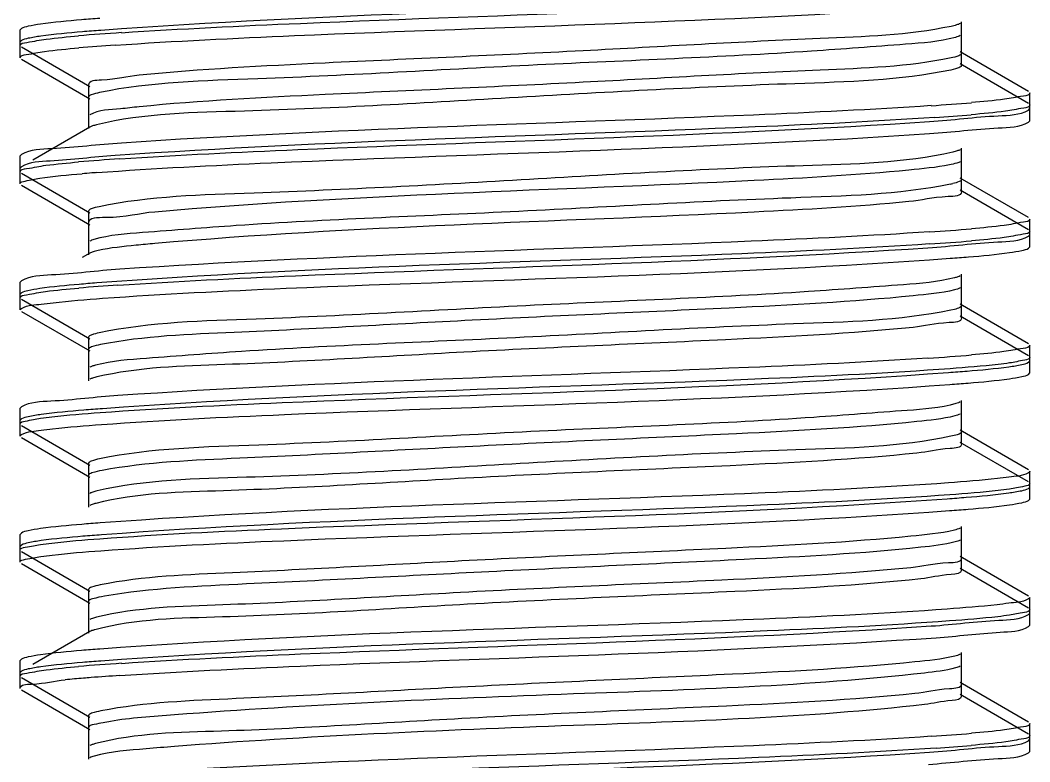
# Model space of a CAD drawing. Extents: x 4995099 to 5303443, y 4627657 to 4889583.
# Drawn here: x 5045817.6 to 5046055.8, y 4737716 to 4737891 of the extents above; entities that cross this region are included whole.
import ezdxf

# ---------------------------------------------------------------- set-up
doc = ezdxf.new("R2010")
doc.units = 0
doc.header["$LTSCALE"] = 1000
doc.header["$MEASUREMENT"] = 0
doc.layers.get('0').update_dxf_attribs({"color": 4, "linetype": 'CONTINUOUS'})

msp = doc.modelspace()

# ---------------------------------------------------------------- linework, layer by layer
at = {"linetype": 'Continuous'}
for p, q in [((5046039.66, 4737883.12), (5046039.66, 4737890.56)), ((5045817.93, 4737889.03), (5045817.64, 4737888.7)), ((5045817.64, 4737884.98), (5045817.64, 4737888.7)), ((5045817.64, 4737884.98), (5045817.64, 4737888.7)), ((5046039.66, 4737880.27), (5046039.66, 4737887.71)), ((5045817.93, 4737886.18), (5045817.64, 4737885.85)), ((5045817.64, 4737882.13), (5045817.64, 4737885.85)), ((5045817.64, 4737882.13), (5045817.64, 4737885.85)), ((5045817.93, 4737884.66), (5045834.08, 4737875.3)), ((5046055.49, 4737874.15), (5046039.34, 4737883.5)), ((5045817.93, 4737881.81), (5045834.08, 4737872.45)), ((5046055.49, 4737871.3), (5046039.34, 4737880.65)), ((5046038.21, 4737879.48), (5046037.14, 4737879.22)), ((5045833.76, 4737875.68), (5045833.76, 4737868.24)), ((5046055.77, 4737870.1), (5046055.77, 4737873.82)), ((5046055.77, 4737870.1), (5046055.77, 4737873.82)), ((5045833.76, 4737872.83), (5045833.76, 4737865.39)), ((5046055.77, 4737867.25), (5046055.77, 4737870.97)), ((5046055.77, 4737867.25), (5046055.77, 4737870.97)), ((5046055.49, 4737869.77), (5046055.77, 4737870.1)), ((5046055.49, 4737866.92), (5046055.77, 4737867.25)), ((5045834.08, 4737865.77), (5045820.64, 4737857.98)), ((5045817.93, 4737859.26), (5045817.64, 4737858.94)), ((5046039.66, 4737853.36), (5046039.66, 4737860.8)), ((5045817.64, 4737855.22), (5045817.64, 4737858.94)), ((5045817.64, 4737855.22), (5045817.64, 4737858.94)), ((5046039.66, 4737850.51), (5046039.66, 4737857.95)), ((5045817.93, 4737856.41), (5045817.64, 4737856.09)), ((5045817.64, 4737852.37), (5045817.64, 4737856.09)), ((5045817.64, 4737852.37), (5045817.64, 4737856.09)), ((5045817.93, 4737854.89), (5045834.08, 4737845.54)), ((5045817.93, 4737852.04), (5045834.08, 4737842.69)), ((5046055.49, 4737844.38), (5046039.34, 4737853.73)), ((5046055.49, 4737841.53), (5046039.34, 4737850.88)), ((5045833.76, 4737845.91), (5045833.76, 4737838.47)), ((5045833.76, 4737843.07), (5045833.76, 4737835.62)), ((5046055.77, 4737840.33), (5046055.77, 4737844.05)), ((5046055.77, 4737840.33), (5046055.77, 4737844.05)), ((5046055.49, 4737840.01), (5046055.77, 4737840.33)), ((5046055.77, 4737837.48), (5046055.77, 4737841.2)), ((5046055.77, 4737837.48), (5046055.77, 4737841.2)), ((5045834.08, 4737836), (5045832.25, 4737834.94)), ((5046055.49, 4737837.16), (5046055.77, 4737837.48)), ((5046039.66, 4737823.59), (5046039.66, 4737831.03)), ((5045817.93, 4737829.5), (5045817.64, 4737829.17)), ((5045817.64, 4737825.45), (5045817.64, 4737829.17)), ((5045817.64, 4737825.45), (5045817.64, 4737829.17)), ((5046039.66, 4737820.74), (5046039.66, 4737828.18)), ((5045817.93, 4737826.65), (5045817.64, 4737826.32)), ((5045817.64, 4737822.6), (5045817.64, 4737826.32)), ((5045817.64, 4737822.6), (5045817.64, 4737826.32)), ((5045817.93, 4737825.12), (5045834.08, 4737815.77)), ((5046055.49, 4737814.61), (5046039.34, 4737823.97)), ((5045817.93, 4737822.27), (5045834.08, 4737812.92)), ((5046038.01, 4737822.74), (5046037.11, 4737822.53)), ((5046055.49, 4737811.76), (5046039.34, 4737821.12)), ((5045833.76, 4737816.15), (5045833.76, 4737808.71)), ((5046055.77, 4737810.57), (5046055.77, 4737814.29)), ((5046055.77, 4737810.57), (5046055.77, 4737814.29)), ((5045833.76, 4737813.3), (5045833.76, 4737805.86)), ((5046055.77, 4737807.72), (5046055.77, 4737811.44)), ((5046055.77, 4737807.72), (5046055.77, 4737811.44)), ((5046055.49, 4737810.24), (5046055.77, 4737810.57)), ((5046055.49, 4737807.39), (5046055.77, 4737807.72)), ((5045817.93, 4737799.73), (5045817.64, 4737799.4)), ((5046039.66, 4737793.82), (5046039.66, 4737801.26)), ((5045817.64, 4737795.68), (5045817.64, 4737799.4)), ((5045817.64, 4737795.68), (5045817.64, 4737799.4)), ((5046039.66, 4737790.97), (5046039.66, 4737798.42)), ((5045817.93, 4737796.88), (5045817.64, 4737796.56)), ((5045817.64, 4737792.84), (5045817.64, 4737796.56)), ((5045817.64, 4737792.84), (5045817.64, 4737796.56)), ((5045817.93, 4737795.36), (5045834.08, 4737786)), ((5045817.93, 4737792.51), (5045834.08, 4737783.16)), ((5046038.36, 4737793.07), (5046037.16, 4737792.78)), ((5046055.49, 4737784.85), (5046039.34, 4737794.2)), ((5046055.49, 4737782), (5046039.34, 4737791.35)), ((5045833.76, 4737786.38), (5045833.76, 4737778.94)), ((5045833.76, 4737783.53), (5045833.76, 4737776.09)), ((5046055.77, 4737780.8), (5046055.77, 4737784.52)), ((5046055.77, 4737780.8), (5046055.77, 4737784.52)), ((5046055.49, 4737780.47), (5046055.77, 4737780.8)), ((5046055.77, 4737777.95), (5046055.77, 4737781.67)), ((5046055.77, 4737777.95), (5046055.77, 4737781.67)), ((5046055.49, 4737777.63), (5046055.77, 4737777.95)), ((5046039.66, 4737764.06), (5046039.66, 4737771.5)), ((5045817.93, 4737769.96), (5045817.64, 4737769.64)), ((5045817.64, 4737765.92), (5045817.64, 4737769.64)), ((5045817.64, 4737765.92), (5045817.64, 4737769.64)), ((5046039.66, 4737761.21), (5046039.66, 4737768.65)), ((5045817.93, 4737767.12), (5045817.64, 4737766.79)), ((5045817.64, 4737763.07), (5045817.64, 4737766.79)), ((5045817.64, 4737763.07), (5045817.64, 4737766.79)), ((5045817.93, 4737765.59), (5045834.08, 4737756.24)), ((5046055.49, 4737755.08), (5046039.34, 4737764.43)), ((5045817.93, 4737762.74), (5045834.08, 4737753.39)), ((5046055.49, 4737752.23), (5046039.34, 4737761.59)), ((5045833.76, 4737756.62), (5045833.76, 4737749.17)), ((5046055.77, 4737751.03), (5046055.77, 4737754.76)), ((5046055.77, 4737751.03), (5046055.77, 4737754.76)), ((5045833.76, 4737753.77), (5045833.76, 4737746.33)), ((5046055.77, 4737748.19), (5046055.77, 4737751.91)), ((5046055.77, 4737748.19), (5046055.77, 4737751.91)), ((5046055.49, 4737750.71), (5046055.77, 4737751.03)), ((5046055.49, 4737747.86), (5046055.77, 4737748.19)), ((5045834.08, 4737746.7), (5045820.64, 4737738.92)), ((5045817.93, 4737740.2), (5045817.64, 4737739.87)), ((5046039.66, 4737734.29), (5046039.66, 4737741.73)), ((5045817.64, 4737736.15), (5045817.64, 4737739.87)), ((5045817.64, 4737736.15), (5045817.64, 4737739.87)), ((5046039.66, 4737731.44), (5046039.66, 4737738.88)), ((5045817.93, 4737737.35), (5045817.64, 4737737.02)), ((5045817.64, 4737733.3), (5045817.64, 4737737.02)), ((5045817.64, 4737733.3), (5045817.64, 4737737.02)), ((5045817.93, 4737735.83), (5045834.08, 4737726.47)), ((5045817.93, 4737732.98), (5045834.08, 4737723.62)), ((5046055.49, 4737725.32), (5046039.34, 4737734.67)), ((5046055.49, 4737722.47), (5046039.34, 4737731.82)), ((5045833.76, 4737726.85), (5045833.76, 4737719.41)), ((5045833.76, 4737724), (5045833.76, 4737716.56)), ((5046055.77, 4737721.27), (5046055.77, 4737724.99)), ((5046055.77, 4737721.27), (5046055.77, 4737724.99)), ((5046055.49, 4737720.94), (5046055.77, 4737721.27)), ((5046055.77, 4737718.42), (5046055.77, 4737722.14)), ((5046055.77, 4737718.42), (5046055.77, 4737722.14)), ((5046055.49, 4737718.09), (5046055.77, 4737718.42))]:
    msp.add_line(p, q, dxfattribs=at)
for centre, radius, start, end in [((5045876.2, 4737353.61), 535.55, 93.7138, 94.7991), ((5045874.19, 4737376.1), 510.13, 93.8416, 94.804), ((5045998.04, 4738394.85), 525.18, 273.7655, 274.8009), ((5045999.2, 4738377.42), 510.55, 273.8398, 274.8035), ((5045875.68, 4737330.32), 529.05, 93.7464, 94.7999), ((5045867.29, 4737431.85), 424.34, 94.4273, 94.7392), ((5045872.97, 4737358.92), 497.49, 94.2964, 94.4317), ((5046032.44, 4737874.8), 22.98, 281.5273, 283.0317), ((5045997.52, 4738371.59), 531.7, 273.7325, 274.8002), ((5045997.54, 4738368.61), 531.57, 273.7327, 274.7996), ((5045875.15, 4737307.29), 522.29, 93.7807, 94.8008), ((5045997.04, 4738347.98), 537.88, 273.7014, 274.7995), ((5045876.21, 4737204.57), 535.76, 93.7128, 94.7991), ((5045857.51, 4737429.65), 307.06, 94.6576, 95.467), ((5045867.86, 4737305.36), 431.78, 94.4503, 94.6873), ((5045881.49, 4737127), 610.66, 93.79277, 94.42653), ((5045998.06, 4738245.81), 524.96, 273.7666, 274.8009), ((5045999.56, 4738223.96), 505.9, 273.8647, 274.8037)]:
    msp.add_arc(centre, radius, start, end, dxfattribs=at)
for points, knots in [([(5046036.86, 4737898.03), (5046022.53, 4737896.98), (5045955.79, 4737893.72), (5045888.96, 4737892.41), (5045836.66, 4737888.57)], [0, 0, 0, 0, 0.215154, 1, 1, 1, 1]), ([(5045841.51, 4737888.03), (5045855.57, 4737888.96), (5045919.24, 4737892.01), (5045982.99, 4737893.53), (5046032.53, 4737896.85)], [0, 0, 0, 0, 0.221116, 1, 1, 1, 1]), ([(5045840.01, 4737885.08), (5045854.11, 4737886.05), (5045918.57, 4737889.15), (5045983.11, 4737890.64), (5046033.39, 4737894.06)], [0, 0, 0, 0, 0.219072, 1, 1, 1, 1]), ([(5045822.43, 4737890.05), (5045821.45, 4737889.91), (5045819.94, 4737889.65), (5045818.41, 4737889.3), (5045817.93, 4737889.03)], [0, 0, 0, 0, 0.642717, 1, 1, 1, 1]), ([(5045836.41, 4737891.4), (5045834.98, 4737891.29), (5045830.31, 4737890.92), (5045825.64, 4737890.51), (5045822.43, 4737890.05)], [0, 0, 0, 0, 0.307563, 1, 1, 1, 1]), ([(5046039.33, 4737890.19), (5046039.08, 4737890.04), (5046038.36, 4737889.79), (5046037.64, 4737889.62), (5046037.19, 4737889.52)], [0, 0, 0, 0, 0.394192, 1, 1, 1, 1]), ([(5045836.66, 4737888.57), (5045835.21, 4737888.46), (5045830.48, 4737888.09), (5045825.76, 4737887.67), (5045822.51, 4737887.21)], [0, 0, 0, 0, 0.30739, 1, 1, 1, 1]), ([(5046037.19, 4737889.52), (5046027.08, 4737887.38), (5045997.9, 4737886.49), (5045948.81, 4737883.49), (5045895.21, 4737881.21), (5045860.29, 4737879.42), (5045845.7, 4737877.98)], [0, 0, 0, 0, 0.161662, 0.453393, 0.770761, 1, 1, 1, 1]), ([(5045817.64, 4737884.98), (5045817.64, 4737885.55), (5045820.69, 4737885.89), (5045822.21, 4737886.31), (5045823.74, 4737886.5)], [0, 0, 0, 0, 0.270591, 1, 1, 1, 1]), ([(5045822.51, 4737887.21), (5045821.51, 4737887.07), (5045819.98, 4737886.81), (5045818.41, 4737886.46), (5045817.93, 4737886.18)], [0, 0, 0, 0, 0.643387, 1, 1, 1, 1]), ([(5046038.21, 4737886.92), (5046034.4, 4737885.87), (5046022.96, 4737885.04), (5045990.2, 4737882.48), (5045939.11, 4737880.68), (5045883.31, 4737877.18), (5045848.58, 4737876.42), (5045836.34, 4737873.9)], [0, 0, 0, 0, 0.058552, 0.168707, 0.488491, 0.814803, 1, 1, 1, 1]), ([(5046039.33, 4737887.34), (5046039.19, 4737887.25), (5046038.82, 4737887.1), (5046038.43, 4737886.98), (5046038.21, 4737886.92)], [0, 0, 0, 0, 0.421757, 1, 1, 1, 1]), ([(5045817.64, 4737882.13), (5045817.64, 4737882.67), (5045820.48, 4737883.03), (5045821.92, 4737883.42), (5045823.35, 4737883.61)], [0, 0, 0, 0, 0.271621, 1, 1, 1, 1]), ([(5046039.66, 4737883.12), (5046039.66, 4737882.85), (5046038.56, 4737882.39), (5046037.82, 4737882.21), (5046037.19, 4737882.08)], [0, 0, 0, 0, 0.296339, 1, 1, 1, 1]), ([(5046037.19, 4737882.08), (5046027.08, 4737879.94), (5045997.9, 4737879.05), (5045948.81, 4737876.05), (5045895.21, 4737873.77), (5045860.29, 4737871.98), (5045845.7, 4737870.54)], [0, 0, 0, 0, 0.161662, 0.453393, 0.770761, 1, 1, 1, 1]), ([(5046037.14, 4737879.22), (5046025.1, 4737876.7), (5045990.78, 4737875.91), (5045935.3, 4737872.85), (5045880.55, 4737869.42), (5045846.96, 4737869.06), (5045835.61, 4737866.29)], [0, 0, 0, 0, 0.182739, 0.506392, 0.826439, 1, 1, 1, 1]), ([(5046039.66, 4737880.27), (5046039.66, 4737880.09), (5046039.07, 4737879.71), (5046038.58, 4737879.58), (5046038.21, 4737879.48)], [0, 0, 0, 0, 0.317499, 1, 1, 1, 1]), ([(5045845.7, 4737877.98), (5045842.72, 4737877.69), (5045839.92, 4737876.78), (5045833.76, 4737876.76), (5045833.76, 4737875.68)], [0, 0, 0, 0, 0.73489, 1, 1, 1, 1]), ([(5045836.34, 4737873.9), (5045835.69, 4737873.76), (5045834.91, 4737873.58), (5045833.76, 4737873.11), (5045833.76, 4737872.83)], [0, 0, 0, 0, 0.705716, 1, 1, 1, 1]), ([(5046055.77, 4737873.82), (5046055.77, 4737873.26), (5046052.8, 4737872.91), (5046051.31, 4737872.5), (5046049.82, 4737872.31)], [0, 0, 0, 0, 0.270944, 1, 1, 1, 1]), ([(5046055.77, 4737870.97), (5046055.77, 4737870.43), (5046052.93, 4737870.07), (5046051.48, 4737869.68), (5046050.05, 4737869.5)], [0, 0, 0, 0, 0.271575, 1, 1, 1, 1]), ([(5045845.7, 4737870.54), (5045844.23, 4737870.4), (5045840.39, 4737869.85), (5045836.2, 4737869.85), (5045834.08, 4737868.62)], [0, 0, 0, 0, 0.376776, 1, 1, 1, 1]), ([(5046032.53, 4737870.81), (5046018.57, 4737869.87), (5045954.9, 4737866.81), (5045891.15, 4737865.28), (5045841.51, 4737861.99)], [0, 0, 0, 0, 0.219496, 1, 1, 1, 1]), ([(5046032.14, 4737867.06), (5046037.55, 4737867.42), (5046045.12, 4737868.47), (5046053.39, 4737868.57), (5046055.49, 4737869.77)], [0, 0, 0, 0, 0.691188, 1, 1, 1, 1]), ([(5045835.61, 4737866.29), (5045835.3, 4737866.21), (5045834.78, 4737866.07), (5045834.27, 4737865.88), (5045834.08, 4737865.77)], [0, 0, 0, 0, 0.591078, 1, 1, 1, 1]), ([(5046033.39, 4737868.02), (5046019.28, 4737867.06), (5045954.82, 4737863.95), (5045890.28, 4737862.47), (5045840.01, 4737859.04)], [0, 0, 0, 0, 0.219115, 1, 1, 1, 1]), ([(5045841.11, 4737858.24), (5045855.11, 4737859.18), (5045918.79, 4737862.23), (5045982.53, 4737863.76), (5046032.14, 4737867.06)], [0, 0, 0, 0, 0.220088, 1, 1, 1, 1]), ([(5046032.14, 4737864.21), (5046037.55, 4737864.57), (5046045.12, 4737865.62), (5046053.39, 4737865.72), (5046055.49, 4737866.92)], [0, 0, 0, 0, 0.691187, 1, 1, 1, 1]), ([(5045835.7, 4737855.01), (5045849.39, 4737856.04), (5045914.87, 4737859.26), (5045980.43, 4737860.77), (5046032.14, 4737864.21)], [0, 0, 0, 0, 0.209378, 1, 1, 1, 1]), ([(5045841.51, 4737861.99), (5045836.04, 4737861.63), (5045828.4, 4737860.57), (5045820.05, 4737860.48), (5045817.93, 4737859.26)], [0, 0, 0, 0, 0.691369, 1, 1, 1, 1]), ([(5045840.01, 4737859.04), (5045834.9, 4737858.69), (5045827.73, 4737857.7), (5045819.92, 4737857.56), (5045817.93, 4737856.41)], [0, 0, 0, 0, 0.690219, 1, 1, 1, 1]), ([(5046037.62, 4737859.85), (5046026.11, 4737857.18), (5045992.46, 4737856.67), (5045937.66, 4737853.34), (5045882.37, 4737850.26), (5045848.22, 4737849.47), (5045836.26, 4737846.96)], [0, 0, 0, 0, 0.175623, 0.495702, 0.818204, 1, 1, 1, 1]), ([(5046039.33, 4737860.42), (5046039.12, 4737860.3), (5046038.55, 4737860.09), (5046037.97, 4737859.93), (5046037.62, 4737859.85)], [0, 0, 0, 0, 0.403878, 1, 1, 1, 1]), ([(5045817.64, 4737855.22), (5045817.64, 4737855.78), (5045820.65, 4737856.12), (5045822.16, 4737856.54), (5045823.67, 4737856.73)], [0, 0, 0, 0, 0.270787, 1, 1, 1, 1]), ([(5046038.54, 4737857.25), (5046037.98, 4737857.07), (5046034.25, 4737856.27), (5046030.46, 4737855.91), (5046027.26, 4737855.6)], [0, 0, 0, 0, 0.153853, 1, 1, 1, 1]), ([(5046039.33, 4737857.57), (5046039.23, 4737857.51), (5046038.96, 4737857.39), (5046038.69, 4737857.3), (5046038.54, 4737857.25)], [0, 0, 0, 0, 0.435445, 1, 1, 1, 1]), ([(5046027.26, 4737855.6), (5046015.13, 4737854.43), (5045955.82, 4737851.04), (5045896.39, 4737849.8), (5045849.37, 4737845.71)], [0, 0, 0, 0, 0.20523, 1, 1, 1, 1]), ([(5045817.64, 4737852.37), (5045817.64, 4737852.81), (5045819.89, 4737853.22), (5045821.09, 4737853.52), (5045822.25, 4737853.69)], [0, 0, 0, 0, 0.275063, 1, 1, 1, 1]), ([(5046037.03, 4737852.28), (5046024.71, 4737849.76), (5045989.8, 4737848.99), (5045933.82, 4737845.47), (5045882.67, 4737843.71), (5045850.08, 4737841.09), (5045838.76, 4737840.3), (5045835.05, 4737839.22)], [0, 0, 0, 0, 0.186373, 0.513855, 0.833476, 0.942785, 1, 1, 1, 1]), ([(5046039.66, 4737853.36), (5046039.66, 4737853.12), (5046038.78, 4737852.68), (5046038.14, 4737852.53), (5046037.62, 4737852.41)], [0, 0, 0, 0, 0.303248, 1, 1, 1, 1]), ([(5046039.66, 4737850.51), (5046039.66, 4737849.39), (5046033.25, 4737849.41), (5046030.35, 4737848.46), (5046027.26, 4737848.16)], [0, 0, 0, 0, 0.264839, 1, 1, 1, 1]), ([(5046027.26, 4737848.16), (5046015.13, 4737846.98), (5045955.82, 4737843.6), (5045896.39, 4737842.35), (5045849.37, 4737838.27)], [0, 0, 0, 0, 0.20523, 1, 1, 1, 1]), ([(5045836.26, 4737846.96), (5045835.62, 4737846.83), (5045834.87, 4737846.66), (5045833.76, 4737846.18), (5045833.76, 4737845.91)], [0, 0, 0, 0, 0.704918, 1, 1, 1, 1]), ([(5045849.37, 4737845.71), (5045845.49, 4737845.37), (5045841.91, 4737844.1), (5045833.76, 4737844.47), (5045833.76, 4737843.07)], [0, 0, 0, 0, 0.735758, 1, 1, 1, 1]), ([(5046055.77, 4737844.05), (5046055.77, 4737843.49), (5046052.76, 4737843.15), (5046051.25, 4737842.73), (5046049.73, 4737842.54)], [0, 0, 0, 0, 0.270735, 1, 1, 1, 1]), ([(5046032.14, 4737841.02), (5046018.11, 4737840.08), (5045954.44, 4737837.03), (5045890.69, 4737835.5), (5045841.11, 4737832.2)], [0, 0, 0, 0, 0.220524, 1, 1, 1, 1]), ([(5046031.76, 4737837.27), (5046037.26, 4737837.63), (5046044.95, 4737838.7), (5046053.35, 4737838.78), (5046055.49, 4737840.01)], [0, 0, 0, 0, 0.691471, 1, 1, 1, 1]), ([(5046055.77, 4737841.2), (5046055.77, 4737840.64), (5046052.75, 4737840.3), (5046051.24, 4737839.88), (5046049.72, 4737839.69)], [0, 0, 0, 0, 0.270728, 1, 1, 1, 1]), ([(5045835.05, 4737839.22), (5045834.86, 4737839.17), (5045834.53, 4737839.06), (5045834.21, 4737838.92), (5045834.08, 4737838.85)], [0, 0, 0, 0, 0.572013, 1, 1, 1, 1]), ([(5046032.14, 4737838.17), (5046017.4, 4737837.19), (5045951.92, 4737834.05), (5045886.34, 4737832.77), (5045835.7, 4737828.97)], [0, 0, 0, 0, 0.225391, 1, 1, 1, 1]), ([(5045849.37, 4737838.27), (5045847.91, 4737838.14), (5045843.45, 4737837.71), (5045838.96, 4737837.27), (5045836.02, 4737836.62)], [0, 0, 0, 0, 0.327573, 1, 1, 1, 1]), ([(5045836.02, 4737836.62), (5045835.62, 4737836.53), (5045834.96, 4737836.37), (5045834.32, 4737836.14), (5045834.08, 4737836)], [0, 0, 0, 0, 0.601667, 1, 1, 1, 1]), ([(5045840.71, 4737828.45), (5045854.64, 4737829.39), (5045918.33, 4737832.45), (5045982.08, 4737833.99), (5046031.76, 4737837.27)], [0, 0, 0, 0, 0.219052, 1, 1, 1, 1]), ([(5046037, 4737834.79), (5046038.44, 4737834.89), (5046043.11, 4737835.26), (5046047.77, 4737835.68), (5046050.99, 4737836.14)], [0, 0, 0, 0, 0.307538, 1, 1, 1, 1]), ([(5046050.99, 4737836.14), (5046051.97, 4737836.28), (5046053.47, 4737836.54), (5046055.01, 4737836.88), (5046055.49, 4737837.16)], [0, 0, 0, 0, 0.642724, 1, 1, 1, 1]), ([(5045837.08, 4737825.35), (5045851.48, 4737826.39), (5045918.13, 4737829.64), (5045984.87, 4737830.94), (5046037, 4737834.79)], [0, 0, 0, 0, 0.216493, 1, 1, 1, 1]), ([(5045841.11, 4737832.2), (5045835.74, 4737831.84), (5045828.22, 4737830.8), (5045820.02, 4737830.69), (5045817.93, 4737829.5)], [0, 0, 0, 0, 0.691073, 1, 1, 1, 1]), ([(5046039.33, 4737830.65), (5046039.17, 4737830.56), (5046038.73, 4737830.38), (5046038.28, 4737830.25), (5046038.01, 4737830.18)], [0, 0, 0, 0, 0.414924, 1, 1, 1, 1]), ([(5045835.7, 4737828.97), (5045834.32, 4737828.86), (5045829.83, 4737828.5), (5045825.34, 4737828.09), (5045822.25, 4737827.64)], [0, 0, 0, 0, 0.307039, 1, 1, 1, 1]), ([(5046038.01, 4737830.18), (5046034.09, 4737829.17), (5046022.5, 4737828.3), (5045989.57, 4737825.79), (5045938.55, 4737823.97), (5045882.96, 4737820.47), (5045848.44, 4737819.73), (5045836.3, 4737817.2)], [0, 0, 0, 0, 0.060117, 0.171248, 0.491182, 0.816115, 1, 1, 1, 1]), ([(5045817.64, 4737825.45), (5045817.64, 4737826.01), (5045820.6, 4737826.35), (5045822.09, 4737826.76), (5045823.58, 4737826.95)], [0, 0, 0, 0, 0.271021, 1, 1, 1, 1]), ([(5045822.25, 4737827.64), (5045821.31, 4737827.51), (5045819.86, 4737827.25), (5045818.39, 4737826.91), (5045817.93, 4737826.65)], [0, 0, 0, 0, 0.641483, 1, 1, 1, 1]), ([(5046028.23, 4737825.93), (5046013.82, 4737824.48), (5045979.15, 4737822.71), (5045925.73, 4737820.4), (5045876.38, 4737817.48), (5045846.92, 4737816.47), (5045836.56, 4737814.41)], [0, 0, 0, 0, 0.226181, 0.54212, 0.834898, 1, 1, 1, 1]), ([(5046039.34, 4737827.81), (5046038.93, 4737827.57), (5046035.25, 4737826.57), (5046031.51, 4737826.26), (5046028.23, 4737825.93)], [0, 0, 0, 0, 0.123412, 1, 1, 1, 1]), ([(5045817.64, 4737822.6), (5045817.64, 4737822.76), (5045819.42, 4737823.87), (5045821.05, 4737823.76), (5045822.63, 4737823.98)], [0, 0, 0, 0, 0.088752, 1, 1, 1, 1]), ([(5045822.63, 4737823.98), (5045823.54, 4737824.1), (5045828.35, 4737824.68), (5045833.18, 4737825.06), (5045837.08, 4737825.35)], [0, 0, 0, 0, 0.191582, 1, 1, 1, 1]), ([(5046039.66, 4737823.59), (5046039.66, 4737823.39), (5046038.98, 4737822.99), (5046038.43, 4737822.85), (5046038.01, 4737822.74)], [0, 0, 0, 0, 0.311826, 1, 1, 1, 1]), ([(5046037.11, 4737822.53), (5046024.97, 4737820.01), (5045990.44, 4737819.26), (5045934.84, 4737815.77), (5045883.82, 4737813.94), (5045850.89, 4737811.43), (5045839.31, 4737810.57), (5045835.4, 4737809.55)], [0, 0, 0, 0, 0.183944, 0.508945, 0.828873, 0.939958, 1, 1, 1, 1]), ([(5046039.66, 4737820.74), (5046039.66, 4737819.7), (5046033.77, 4737819.64), (5046031.08, 4737818.77), (5046028.23, 4737818.49)], [0, 0, 0, 0, 0.265449, 1, 1, 1, 1]), ([(5045836.3, 4737817.2), (5045835.66, 4737817.07), (5045834.89, 4737816.9), (5045833.76, 4737816.42), (5045833.76, 4737816.15)], [0, 0, 0, 0, 0.705326, 1, 1, 1, 1]), ([(5046028.23, 4737818.49), (5046013.53, 4737817.01), (5045978.2, 4737815.2), (5045924.03, 4737812.96), (5045874.76, 4737809.74), (5045845.56, 4737809.12), (5045835.71, 4737806.78)], [0, 0, 0, 0, 0.229743, 0.549934, 0.842575, 1, 1, 1, 1]), ([(5045836.56, 4737814.41), (5045835.85, 4737814.27), (5045835.02, 4737814.08), (5045833.76, 4737813.6), (5045833.76, 4737813.3)], [0, 0, 0, 0, 0.707822, 1, 1, 1, 1]), ([(5046055.77, 4737814.29), (5046055.77, 4737813.71), (5046052.72, 4737813.38), (5046051.2, 4737812.96), (5046049.67, 4737812.76)], [0, 0, 0, 0, 0.270562, 1, 1, 1, 1]), ([(5046055.77, 4737811.44), (5046055.77, 4737810.98), (5046053.43, 4737810.58), (5046052.19, 4737810.26), (5046050.99, 4737810.09)], [0, 0, 0, 0, 0.274655, 1, 1, 1, 1]), ([(5045835.4, 4737809.55), (5045835.13, 4737809.48), (5045834.69, 4737809.36), (5045834.25, 4737809.18), (5045834.08, 4737809.08)], [0, 0, 0, 0, 0.584722, 1, 1, 1, 1]), ([(5046031.76, 4737811.23), (5046017.67, 4737810.29), (5045953.99, 4737807.25), (5045890.23, 4737805.73), (5045840.71, 4737802.4)], [0, 0, 0, 0, 0.221533, 1, 1, 1, 1]), ([(5046036.57, 4737807.84), (5046038.04, 4737807.95), (5046042.81, 4737808.32), (5046047.58, 4737808.74), (5046050.86, 4737809.2)], [0, 0, 0, 0, 0.307301, 1, 1, 1, 1]), ([(5046050.99, 4737810.09), (5046050.1, 4737809.96), (5046045.45, 4737809.39), (5046040.78, 4737809.02), (5046037, 4737808.74)], [0, 0, 0, 0, 0.191295, 1, 1, 1, 1]), ([(5046050.86, 4737809.2), (5046051.87, 4737809.34), (5046053.42, 4737809.61), (5046055, 4737809.96), (5046055.49, 4737810.24)], [0, 0, 0, 0, 0.643804, 1, 1, 1, 1]), ([(5045835.71, 4737806.78), (5045835.38, 4737806.7), (5045834.83, 4737806.56), (5045834.29, 4737806.35), (5045834.09, 4737806.23)], [0, 0, 0, 0, 0.593584, 1, 1, 1, 1]), ([(5045836.5, 4737798.39), (5045850.8, 4737799.44), (5045917.5, 4737802.69), (5045984.29, 4737804.02), (5046036.57, 4737807.84)], [0, 0, 0, 0, 0.214855, 1, 1, 1, 1]), ([(5046037, 4737808.74), (5046022.73, 4737807.69), (5045956.09, 4737804.44), (5045889.35, 4737803.1), (5045837.08, 4737799.3)], [0, 0, 0, 0, 0.214464, 1, 1, 1, 1]), ([(5046050.97, 4737806.37), (5046051.95, 4737806.51), (5046053.46, 4737806.77), (5046055.01, 4737807.12), (5046055.49, 4737807.39)], [0, 0, 0, 0, 0.642901, 1, 1, 1, 1]), ([(5045836.83, 4737795.56), (5045851.21, 4737796.61), (5045917.91, 4737799.86), (5045984.71, 4737801.17), (5046036.92, 4737805.02)], [0, 0, 0, 0, 0.215894, 1, 1, 1, 1]), ([(5046036.92, 4737805.02), (5046038.36, 4737805.12), (5046043.05, 4737805.49), (5046047.74, 4737805.91), (5046050.97, 4737806.37)], [0, 0, 0, 0, 0.30752, 1, 1, 1, 1]), ([(5045840.71, 4737802.4), (5045835.43, 4737802.05), (5045828.04, 4737801.02), (5045819.98, 4737800.91), (5045817.93, 4737799.73)], [0, 0, 0, 0, 0.690761, 1, 1, 1, 1]), ([(5046038.36, 4737800.51), (5046034.65, 4737799.43), (5046023.32, 4737798.65), (5045990.71, 4737796.03), (5045939.57, 4737794.26), (5045883.6, 4737790.75), (5045848.7, 4737789.98), (5045836.38, 4737787.45)], [0, 0, 0, 0, 0.057292, 0.16665, 0.48628, 0.813694, 1, 1, 1, 1]), ([(5046039.33, 4737800.89), (5046039.2, 4737800.81), (5046038.88, 4737800.67), (5046038.55, 4737800.57), (5046038.36, 4737800.51)], [0, 0, 0, 0, 0.427528, 1, 1, 1, 1]), ([(5045822.63, 4737797.93), (5045821.6, 4737797.79), (5045820.03, 4737797.52), (5045818.42, 4737797.17), (5045817.93, 4737796.88)], [0, 0, 0, 0, 0.64438, 1, 1, 1, 1]), ([(5045822.45, 4737797.03), (5045823.34, 4737797.16), (5045828.01, 4737797.73), (5045832.7, 4737798.11), (5045836.5, 4737798.39)], [0, 0, 0, 0, 0.191288, 1, 1, 1, 1]), ([(5045837.08, 4737799.3), (5045835.6, 4737799.19), (5045830.77, 4737798.82), (5045825.95, 4737798.39), (5045822.63, 4737797.93)], [0, 0, 0, 0, 0.307194, 1, 1, 1, 1]), ([(5046039.34, 4737798.04), (5046038.96, 4737797.82), (5046035.59, 4737796.88), (5046032.16, 4737796.57), (5046029.16, 4737796.26)], [0, 0, 0, 0, 0.125618, 1, 1, 1, 1]), ([(5045817.64, 4737795.68), (5045817.64, 4737796.15), (5045820, 4737796.54), (5045821.24, 4737796.86), (5045822.45, 4737797.03)], [0, 0, 0, 0, 0.274581, 1, 1, 1, 1]), ([(5045822.56, 4737794.2), (5045823.47, 4737794.33), (5045828.21, 4737794.9), (5045832.98, 4737795.28), (5045836.83, 4737795.56)], [0, 0, 0, 0, 0.191547, 1, 1, 1, 1]), ([(5046029.16, 4737796.26), (5046015.02, 4737794.78), (5045980.66, 4737793.03), (5045927.39, 4737790.68), (5045877.57, 4737787.83), (5045847.66, 4737786.71), (5045836.96, 4737784.72)], [0, 0, 0, 0, 0.221386, 0.535783, 0.830497, 1, 1, 1, 1]), ([(5045817.64, 4737792.84), (5045817.64, 4737792.99), (5045819.4, 4737794.09), (5045821, 4737793.98), (5045822.56, 4737794.2)], [0, 0, 0, 0, 0.089007, 1, 1, 1, 1]), ([(5046037.16, 4737792.78), (5046025.19, 4737790.26), (5045991.03, 4737789.48), (5045935.73, 4737786.39), (5045880.93, 4737783.06), (5045847.28, 4737782.56), (5045835.78, 4737779.88)], [0, 0, 0, 0, 0.181847, 0.504414, 0.824494, 1, 1, 1, 1]), ([(5046039.66, 4737793.82), (5046039.66, 4737793.66), (5046039.14, 4737793.29), (5046038.69, 4737793.17), (5046038.36, 4737793.07)], [0, 0, 0, 0, 0.322524, 1, 1, 1, 1]), ([(5046039.66, 4737790.97), (5046039.66, 4737790.02), (5046034.27, 4737789.87), (5046031.78, 4737789.09), (5046029.16, 4737788.82)], [0, 0, 0, 0, 0.266197, 1, 1, 1, 1]), ([(5046029.16, 4737788.82), (5046014.51, 4737787.28), (5045979, 4737785.48), (5045924.4, 4737783.25), (5045874.73, 4737779.87), (5045845.26, 4737779.44), (5045835.47, 4737776.96)], [0, 0, 0, 0, 0.227539, 0.549411, 0.843947, 1, 1, 1, 1]), ([(5045836.38, 4737787.45), (5045835.72, 4737787.32), (5045834.93, 4737787.14), (5045833.76, 4737786.66), (5045833.76, 4737786.38)], [0, 0, 0, 0, 0.706097, 1, 1, 1, 1]), ([(5045836.96, 4737784.72), (5045836.15, 4737784.57), (5045835.23, 4737784.36), (5045833.76, 4737783.87), (5045833.76, 4737783.53)], [0, 0, 0, 0, 0.71182, 1, 1, 1, 1]), ([(5046050.86, 4737783.16), (5046049.95, 4737783.03), (5046045.2, 4737782.45), (5046040.43, 4737782.08), (5046036.57, 4737781.79)], [0, 0, 0, 0, 0.191493, 1, 1, 1, 1]), ([(5046055.77, 4737784.52), (5046055.77, 4737784.37), (5046054.02, 4737783.26), (5046052.42, 4737783.37), (5046050.86, 4737783.16)], [0, 0, 0, 0, 0.089018, 1, 1, 1, 1]), ([(5046036.57, 4737781.79), (5046022.19, 4737780.74), (5045955.5, 4737777.49), (5045888.71, 4737776.19), (5045836.5, 4737772.34)], [0, 0, 0, 0, 0.215925, 1, 1, 1, 1]), ([(5046050.8, 4737779.43), (5046051.82, 4737779.57), (5046053.39, 4737779.84), (5046054.99, 4737780.19), (5046055.49, 4737780.47)], [0, 0, 0, 0, 0.644305, 1, 1, 1, 1]), ([(5046055.77, 4737781.67), (5046055.77, 4737781.21), (5046053.42, 4737780.81), (5046052.17, 4737780.49), (5046050.97, 4737780.32)], [0, 0, 0, 0, 0.274574, 1, 1, 1, 1]), ([(5045835.78, 4737779.88), (5045835.44, 4737779.8), (5045834.86, 4737779.65), (5045834.29, 4737779.44), (5045834.08, 4737779.32)], [0, 0, 0, 0, 0.595809, 1, 1, 1, 1]), ([(5045836.42, 4737768.61), (5045850.68, 4737769.67), (5045917.32, 4737772.92), (5045984.06, 4737774.26), (5046036.32, 4737778.05)], [0, 0, 0, 0, 0.214447, 1, 1, 1, 1]), ([(5046036.92, 4737778.97), (5046022.61, 4737777.92), (5045955.91, 4737774.66), (5045889.12, 4737773.34), (5045836.83, 4737769.52)], [0, 0, 0, 0, 0.214866, 1, 1, 1, 1]), ([(5046036.32, 4737778.05), (5046037.81, 4737778.16), (5046042.64, 4737778.54), (5046047.47, 4737778.96), (5046050.8, 4737779.43)], [0, 0, 0, 0, 0.307277, 1, 1, 1, 1]), ([(5046050.97, 4737780.32), (5046050.07, 4737780.2), (5046045.41, 4737779.62), (5046040.72, 4737779.25), (5046036.92, 4737778.97)], [0, 0, 0, 0, 0.191309, 1, 1, 1, 1]), ([(5045835.47, 4737776.96), (5045835.19, 4737776.89), (5045834.72, 4737776.75), (5045834.26, 4737776.57), (5045834.09, 4737776.47)], [0, 0, 0, 0, 0.586461, 1, 1, 1, 1]), ([(5046036.86, 4737775.25), (5046038.31, 4737775.35), (5046043.01, 4737775.72), (5046047.72, 4737776.14), (5046050.95, 4737776.6)], [0, 0, 0, 0, 0.307507, 1, 1, 1, 1]), ([(5046050.95, 4737776.6), (5046051.94, 4737776.74), (5046053.46, 4737777), (5046055.01, 4737777.35), (5046055.49, 4737777.63)], [0, 0, 0, 0, 0.643031, 1, 1, 1, 1]), ([(5045836.67, 4737765.78), (5045851.03, 4737766.84), (5045917.76, 4737770.09), (5045984.59, 4737771.4), (5046036.86, 4737775.25)], [0, 0, 0, 0, 0.215499, 1, 1, 1, 1]), ([(5045822.45, 4737770.99), (5045821.46, 4737770.85), (5045819.95, 4737770.59), (5045818.41, 4737770.24), (5045817.93, 4737769.96)], [0, 0, 0, 0, 0.642908, 1, 1, 1, 1]), ([(5045836.5, 4737772.34), (5045835.05, 4737772.23), (5045830.37, 4737771.87), (5045825.68, 4737771.45), (5045822.45, 4737770.99)], [0, 0, 0, 0, 0.307539, 1, 1, 1, 1]), ([(5046039.33, 4737771.12), (5046038.92, 4737770.88), (5046035.05, 4737769.85), (5046031.14, 4737769.53), (5046027.69, 4737769.19)], [0, 0, 0, 0, 0.122258, 1, 1, 1, 1]), ([(5045822.43, 4737767.27), (5045823.32, 4737767.39), (5045827.97, 4737767.96), (5045832.64, 4737768.34), (5045836.42, 4737768.61)], [0, 0, 0, 0, 0.191269, 1, 1, 1, 1]), ([(5045836.83, 4737769.52), (5045835.37, 4737769.41), (5045830.6, 4737769.04), (5045825.84, 4737768.62), (5045822.56, 4737768.16)], [0, 0, 0, 0, 0.30725, 1, 1, 1, 1]), ([(5046027.69, 4737769.19), (5046013.18, 4737767.76), (5045978.45, 4737765.98), (5045925.09, 4737763.69), (5045875.99, 4737760.76), (5045846.75, 4737759.77), (5045836.49, 4737757.71)], [0, 0, 0, 0, 0.228282, 0.544405, 0.836128, 1, 1, 1, 1]), ([(5045817.64, 4737765.92), (5045817.64, 4737766.38), (5045819.99, 4737766.78), (5045821.23, 4737767.09), (5045822.43, 4737767.27)], [0, 0, 0, 0, 0.274666, 1, 1, 1, 1]), ([(5045822.56, 4737768.16), (5045821.55, 4737768.01), (5045820, 4737767.75), (5045818.42, 4737767.4), (5045817.93, 4737767.12)], [0, 0, 0, 0, 0.64385, 1, 1, 1, 1]), ([(5046030.05, 4737766.59), (5046016.22, 4737765.08), (5045982.24, 4737763.36), (5045929.21, 4737760.96), (5045878.95, 4737758.2), (5045848.56, 4737756.95), (5045837.5, 4737755.05)], [0, 0, 0, 0, 0.21628, 0.528744, 0.825398, 1, 1, 1, 1]), ([(5046039.34, 4737768.27), (5046038.99, 4737768.07), (5046035.92, 4737767.18), (5046032.78, 4737766.88), (5046030.05, 4737766.59)], [0, 0, 0, 0, 0.127999, 1, 1, 1, 1]), ([(5045817.64, 4737763.07), (5045817.64, 4737763.54), (5045820.03, 4737763.93), (5045821.29, 4737764.26), (5045822.51, 4737764.43)], [0, 0, 0, 0, 0.274358, 1, 1, 1, 1]), ([(5045822.51, 4737764.43), (5045823.41, 4737764.55), (5045828.12, 4737765.13), (5045832.85, 4737765.5), (5045836.67, 4737765.78)], [0, 0, 0, 0, 0.191427, 1, 1, 1, 1]), ([(5046039.66, 4737764.06), (5046039.66, 4737762.97), (5046033.48, 4737762.96), (5046030.68, 4737762.04), (5046027.69, 4737761.75)], [0, 0, 0, 0, 0.265093, 1, 1, 1, 1]), ([(5046027.69, 4737761.75), (5046012.88, 4737760.29), (5045977.47, 4737758.48), (5045923.31, 4737756.26), (5045874.32, 4737753.01), (5045845.34, 4737752.44), (5045835.62, 4737750.08)], [0, 0, 0, 0, 0.23203, 0.552577, 0.844133, 1, 1, 1, 1]), ([(5046030.05, 4737759.15), (5046015.49, 4737757.56), (5045979.84, 4737755.76), (5045924.85, 4737753.54), (5045874.78, 4737750), (5045845.02, 4737749.76), (5045835.28, 4737747.14)], [0, 0, 0, 0, 0.225089, 0.548455, 0.844944, 1, 1, 1, 1]), ([(5046039.66, 4737761.21), (5046039.67, 4737760.33), (5046034.75, 4737760.11), (5046032.45, 4737759.41), (5046030.05, 4737759.15)], [0, 0, 0, 0, 0.267101, 1, 1, 1, 1]), ([(5045836.49, 4737757.71), (5045835.8, 4737757.57), (5045834.99, 4737757.39), (5045833.76, 4737756.91), (5045833.76, 4737756.62)], [0, 0, 0, 0, 0.707145, 1, 1, 1, 1]), ([(5045837.5, 4737755.05), (5045836.55, 4737754.89), (5045835.51, 4737754.64), (5045833.76, 4737754.15), (5045833.76, 4737753.77)], [0, 0, 0, 0, 0.715974, 1, 1, 1, 1]), ([(5046055.77, 4737754.76), (5046055.77, 4737754.6), (5046054, 4737753.49), (5046052.37, 4737753.6), (5046050.8, 4737753.38)], [0, 0, 0, 0, 0.088777, 1, 1, 1, 1]), ([(5046036.32, 4737752.01), (5046021.91, 4737750.96), (5045955.28, 4737747.72), (5045888.54, 4737746.42), (5045836.42, 4737742.57)], [0, 0, 0, 0, 0.216529, 1, 1, 1, 1]), ([(5046050.8, 4737753.38), (5046049.88, 4737753.25), (5046045.07, 4737752.67), (5046040.23, 4737752.29), (5046036.32, 4737752.01)], [0, 0, 0, 0, 0.191494, 1, 1, 1, 1]), ([(5046055.77, 4737751.91), (5046055.77, 4737751.44), (5046053.41, 4737751.05), (5046052.16, 4737750.73), (5046050.95, 4737750.55)], [0, 0, 0, 0, 0.274515, 1, 1, 1, 1]), ([(5045835.62, 4737750.08), (5045835.31, 4737750), (5045834.79, 4737749.86), (5045834.28, 4737749.66), (5045834.09, 4737749.55)], [0, 0, 0, 0, 0.591238, 1, 1, 1, 1]), ([(5046032.54, 4737748.02), (5046037.86, 4737748.38), (5046045.3, 4737749.41), (5046053.42, 4737749.52), (5046055.49, 4737750.71)], [0, 0, 0, 0, 0.690877, 1, 1, 1, 1]), ([(5046050.95, 4737750.55), (5046050.06, 4737750.43), (5046045.37, 4737749.85), (5046040.67, 4737749.48), (5046036.86, 4737749.2)], [0, 0, 0, 0, 0.191315, 1, 1, 1, 1]), ([(5045835.28, 4737747.14), (5045835.04, 4737747.08), (5045834.63, 4737746.95), (5045834.24, 4737746.79), (5045834.09, 4737746.7)], [0, 0, 0, 0, 0.579977, 1, 1, 1, 1]), ([(5046036.86, 4737749.2), (5046022.53, 4737748.15), (5045955.79, 4737744.89), (5045888.96, 4737743.58), (5045836.67, 4737739.74)], [0, 0, 0, 0, 0.215146, 1, 1, 1, 1]), ([(5045841.52, 4737739.2), (5045855.58, 4737740.14), (5045919.26, 4737743.18), (5045983.01, 4737744.7), (5046032.54, 4737748.02)], [0, 0, 0, 0, 0.22115, 1, 1, 1, 1]), ([(5046033.66, 4737745.25), (5046038.71, 4737745.6), (5046045.8, 4737746.58), (5046053.52, 4737746.73), (5046055.49, 4737747.86)], [0, 0, 0, 0, 0.689986, 1, 1, 1, 1]), ([(5045841.09, 4737736.33), (5045855.28, 4737737.27), (5045919.47, 4737740.35), (5045983.74, 4737741.83), (5046033.66, 4737745.25)], [0, 0, 0, 0, 0.221314, 1, 1, 1, 1]), ([(5045836.42, 4737742.57), (5045834.98, 4737742.46), (5045830.31, 4737742.1), (5045825.64, 4737741.68), (5045822.43, 4737741.22)], [0, 0, 0, 0, 0.307563, 1, 1, 1, 1]), ([(5045822.43, 4737741.22), (5045821.45, 4737741.08), (5045819.94, 4737740.82), (5045818.41, 4737740.47), (5045817.93, 4737740.2)], [0, 0, 0, 0, 0.642723, 1, 1, 1, 1]), ([(5046039.34, 4737741.36), (5046038.95, 4737741.13), (5046035.4, 4737740.15), (5046031.8, 4737739.84), (5046028.64, 4737739.52)], [0, 0, 0, 0, 0.124368, 1, 1, 1, 1]), ([(5045817.64, 4737736.15), (5045817.64, 4737736.72), (5045820.69, 4737737.06), (5045822.22, 4737737.48), (5045823.74, 4737737.67)], [0, 0, 0, 0, 0.270586, 1, 1, 1, 1]), ([(5045822.51, 4737738.38), (5045821.51, 4737738.24), (5045819.98, 4737737.98), (5045818.41, 4737737.63), (5045817.93, 4737737.35)], [0, 0, 0, 0, 0.643403, 1, 1, 1, 1]), ([(5045836.67, 4737739.74), (5045835.22, 4737739.63), (5045830.49, 4737739.26), (5045825.76, 4737738.84), (5045822.51, 4737738.38)], [0, 0, 0, 0, 0.307384, 1, 1, 1, 1]), ([(5046028.64, 4737739.52), (5046014.34, 4737738.06), (5045979.77, 4737736.29), (5045926.37, 4737733.97), (5045876.81, 4737731.07), (5045847.17, 4737730.02), (5045836.68, 4737727.98)], [0, 0, 0, 0, 0.224238, 0.539714, 0.833345, 1, 1, 1, 1]), ([(5046039.34, 4737738.51), (5046039.01, 4737738.32), (5046036.24, 4737737.48), (5046033.38, 4737737.2), (5046030.9, 4737736.92)], [0, 0, 0, 0, 0.130558, 1, 1, 1, 1]), ([(5045817.64, 4737733.3), (5045817.64, 4737734.26), (5045823.12, 4737734.25), (5045825.6, 4737735.06), (5045828.26, 4737735.32)], [0, 0, 0, 0, 0.263956, 1, 1, 1, 1]), ([(5046030.9, 4737736.92), (5046003.45, 4737733.79), (5045944.34, 4737732.05), (5045885.36, 4737729.44), (5045854.03, 4737727.03)], [0, 0, 0, 0, 0.467917, 1, 1, 1, 1]), ([(5046039.66, 4737734.29), (5046039.66, 4737733.29), (5046033.99, 4737733.19), (5046031.39, 4737732.36), (5046028.64, 4737732.08)], [0, 0, 0, 0, 0.265763, 1, 1, 1, 1]), ([(5046028.64, 4737732.08), (5046013.87, 4737730.57), (5045978.25, 4737728.75), (5045923.64, 4737726.55), (5045874.25, 4737723.12), (5045845, 4737722.77), (5045835.37, 4737720.25)], [0, 0, 0, 0, 0.229965, 0.552316, 0.845738, 1, 1, 1, 1]), ([(5046039.66, 4737731.44), (5046039.67, 4737730.63), (5046035.21, 4737730.35), (5046033.09, 4737729.72), (5046030.9, 4737729.47)], [0, 0, 0, 0, 0.268181, 1, 1, 1, 1]), ([(5046030.9, 4737729.47), (5046003.45, 4737726.34), (5045944.34, 4737724.61), (5045885.36, 4737722), (5045854.03, 4737719.58)], [0, 0, 0, 0, 0.467917, 1, 1, 1, 1]), ([(5045836.68, 4737727.98), (5045835.94, 4737727.84), (5045835.09, 4737727.64), (5045833.76, 4737727.16), (5045833.76, 4737726.85)], [0, 0, 0, 0, 0.709136, 1, 1, 1, 1]), ([(5045854.03, 4737727.03), (5045849, 4737726.64), (5045841.99, 4737726.21), (5045836.26, 4737724.98), (5045833.76, 4737724.5), (5045833.76, 4737724)], [0, 0, 0, 0, 0.734363, 0.926776, 1, 1, 1, 1]), ([(5046055.77, 4737724.99), (5046055.77, 4737724.43), (5046052.8, 4737724.08), (5046051.31, 4737723.68), (5046049.82, 4737723.48)], [0, 0, 0, 0, 0.270952, 1, 1, 1, 1]), ([(5046032.54, 4737721.98), (5046018.58, 4737721.04), (5045954.91, 4737717.98), (5045891.16, 4737716.45), (5045841.52, 4737713.16)], [0, 0, 0, 0, 0.219461, 1, 1, 1, 1]), ([(5046032.15, 4737718.23), (5046037.56, 4737718.59), (5046045.13, 4737719.64), (5046053.39, 4737719.74), (5046055.49, 4737720.94)], [0, 0, 0, 0, 0.691179, 1, 1, 1, 1]), ([(5046055.77, 4737722.14), (5046055.77, 4737721.61), (5046052.96, 4737721.25), (5046051.54, 4737720.86), (5046050.12, 4737720.68)], [0, 0, 0, 0, 0.271773, 1, 1, 1, 1]), ([(5045835.37, 4737720.25), (5045835.11, 4737720.18), (5045834.67, 4737720.05), (5045834.25, 4737719.88), (5045834.09, 4737719.79)], [0, 0, 0, 0, 0.58329, 1, 1, 1, 1]), ([(5045854.03, 4737719.58), (5045851.81, 4737719.41), (5045845.5, 4737718.82), (5045839.08, 4737718.46), (5045835.12, 4737717.33)], [0, 0, 0, 0, 0.35135, 1, 1, 1, 1]), ([(5046033.66, 4737719.21), (5046019.71, 4737718.25), (5045955.52, 4737715.15), (5045891.25, 4737713.63), (5045841.09, 4737710.28)], [0, 0, 0, 0, 0.217709, 1, 1, 1, 1]), ([(5045835.12, 4737717.33), (5045834.91, 4737717.27), (5045834.56, 4737717.16), (5045834.22, 4737717.02), (5045834.08, 4737716.94)], [0, 0, 0, 0, 0.574371, 1, 1, 1, 1]), ([(5045841.13, 4737709.41), (5045855.13, 4737710.35), (5045918.8, 4737713.4), (5045982.55, 4737714.93), (5046032.15, 4737718.23)], [0, 0, 0, 0, 0.220122, 1, 1, 1, 1]), ([(5046031.9, 4737715.37), (5046037.37, 4737715.73), (5046045.01, 4737716.79), (5046053.37, 4737716.88), (5046055.49, 4737718.09)], [0, 0, 0, 0, 0.691368, 1, 1, 1, 1])]:
    msp.add_open_spline(points, degree=3, knots=knots, dxfattribs=at)
for points in [[(5045823.74, 4737886.5), (5045826.28, 4737886.82), (5045828.84, 4737887.06), (5045831.39, 4737887.28)], [(5045823.35, 4737883.61), (5045826.05, 4737883.96), (5045828.76, 4737884.21), (5045831.47, 4737884.44)], [(5046049.82, 4737872.31), (5046047.22, 4737871.98), (5046044.6, 4737871.74), (5046041.99, 4737871.52)], [(5046050.05, 4737869.5), (5046047.36, 4737869.15), (5046044.65, 4737868.9), (5046041.95, 4737868.67)], [(5045823.67, 4737856.73), (5045826.24, 4737857.06), (5045828.83, 4737857.3), (5045831.41, 4737857.52)], [(5045822.25, 4737853.69), (5045825.56, 4737854.17), (5045828.9, 4737854.46), (5045832.23, 4737854.74)], [(5046049.73, 4737842.54), (5046047.17, 4737842.21), (5046044.59, 4737841.97), (5046042.02, 4737841.75)], [(5046049.72, 4737839.69), (5046047.16, 4737839.36), (5046044.59, 4737839.12), (5046042.01, 4737838.9)], [(5045823.58, 4737826.95), (5045826.19, 4737827.29), (5045828.81, 4737827.53), (5045831.44, 4737827.75)], [(5046049.67, 4737812.76), (5046047.13, 4737812.44), (5046044.59, 4737812.21), (5046042.04, 4737811.99)], [(5045823.74, 4737737.67), (5045826.29, 4737737.99), (5045828.84, 4737738.23), (5045831.39, 4737738.45)], [(5046049.82, 4737723.48), (5046047.22, 4737723.15), (5046044.61, 4737722.91), (5046041.99, 4737722.69)], [(5046050.12, 4737720.68), (5046047.4, 4737720.32), (5046044.66, 4737720.07), (5046041.93, 4737719.83)]]:
    msp.add_open_spline(points, degree=3, dxfattribs=at)

doc.saveas('drawing.dxf')
